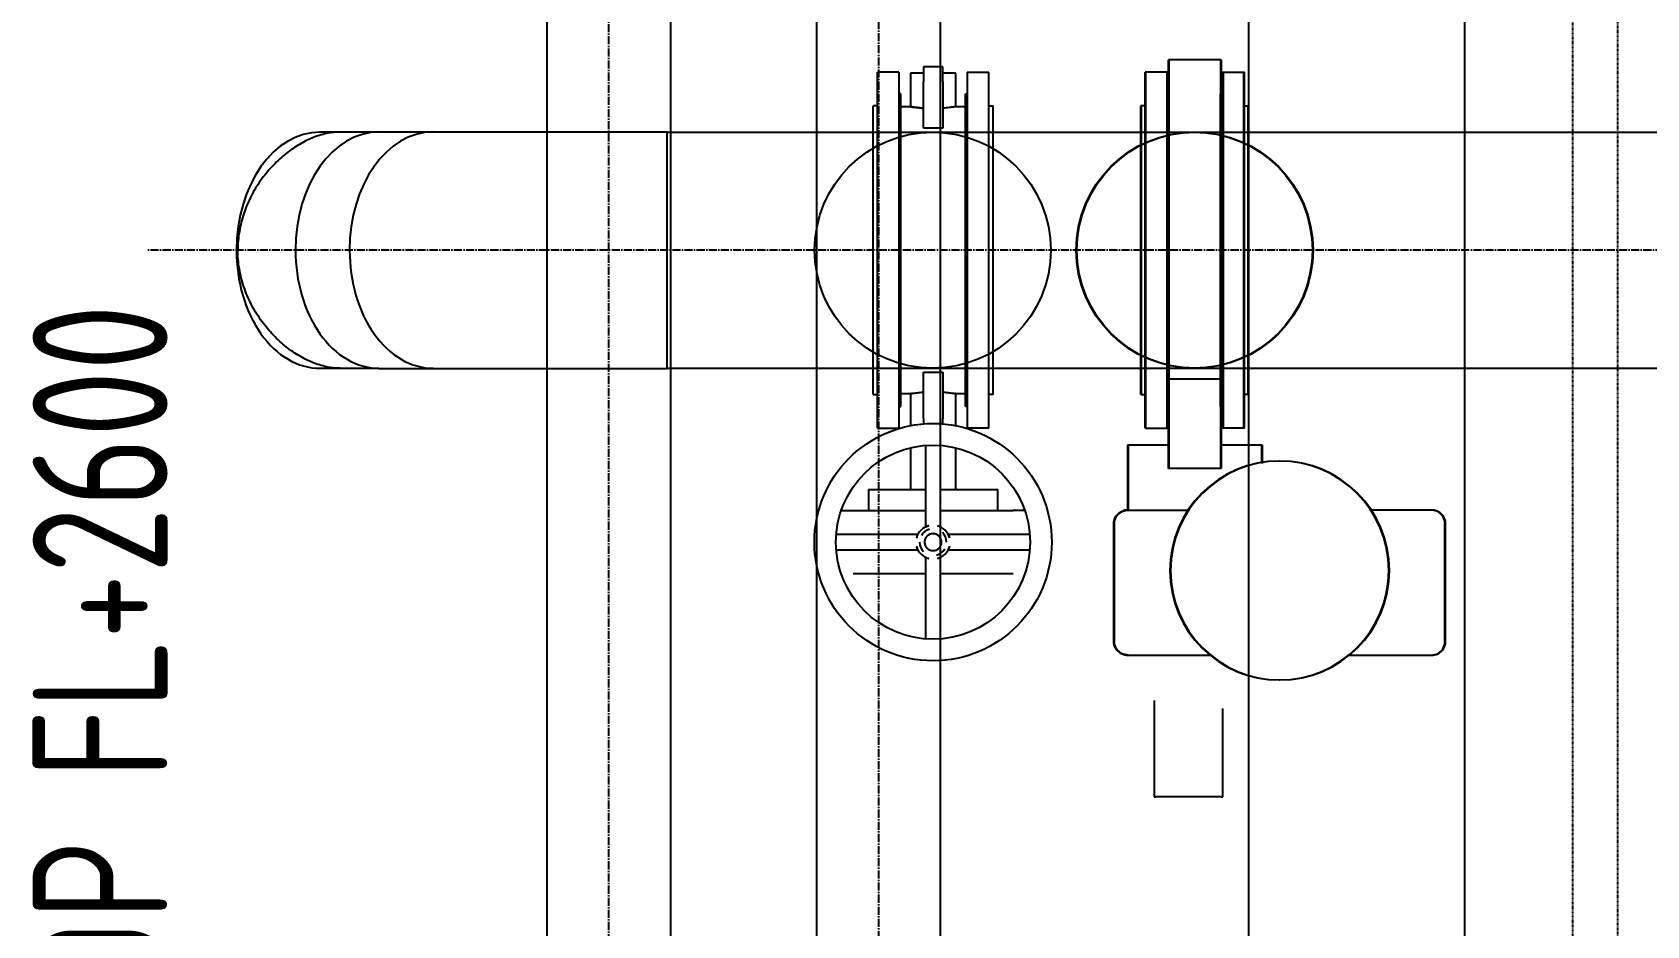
# Model space of a CAD drawing. Extents: x -76427 to 292734, y -42117 to 131250.
# Drawn here: x 10172 to 11669, y 5029 to 5857 of the extents above; entities that cross this region are included whole.
import ezdxf

# ---------------------------------------------------------------- set-up
doc = ezdxf.new("R2010")
doc.units = 0
doc.header["$LTSCALE"] = 10
doc.linetypes.add('XFM7P10PV$0$CENTER2', pattern=[1.125, 0.75, -0.125, 0.125, -0.125])
doc.linetypes.add('XFM7P10PV$0$Dashed', pattern=[2, 1, -1])
for name, color, linetype in [('XFM7P10PV$0$SUPPORT', 252, 'XFM7P10PV$0$Dashed'), ('XFM7P10PV$0$U-PCW-TXT', 252, 'Continuous'), ('XFM7P10PV$0$U-PV-CH-CENTER', 252, 'XFM7P10PV$0$CENTER2'), ('XFM7P10PV$0$U-PV-CHR', 252, 'Continuous'), ('XFM7P10PV$0$U-PV-CHS', 252, 'Continuous'), ('XFM7P10PV$0$U-PV-PIPE-CENTER', 252, 'XFM7P10PV$0$CENTER2'), ('XFM7P10PV$0$U-PV-PIPE-SUS', 252, 'Continuous'), ('XFM7P10PV-200K$0$U-PV-PIPE-SUS', 200, 'Continuous'), ('XFM7Q10PV-200K$0$PV-EQ(200K)', 22, 'Continuous')]:
    doc.layers.add(name, color=color, linetype=linetype)
doc.styles.add('XFM7P10PV$0$aa-txt', font='isocp.shx', dxfattribs={"bigfont": 'chineset'})

# ---------------------------------------------------------------- blocks, each defined once
blk = doc.blocks.new('XFM7Q10PV-200K')
at = {"layer": 'XFM7Q10PV-200K$0$PV-EQ(200K)', "color": 7}
blk.add_lwpolyline([(11300, 6709.4), (14950, 6709.4), (14950, 667.6), (11300, 667.6)], close=True, dxfattribs=at)
at = {"layer": 'XFM7Q10PV-200K$0$PV-EQ(200K)'}
blk.add_lwpolyline([(11500, 4082.4), (14750, 4082.4), (14750, 6332.4), (11500, 6332.4)], close=True, dxfattribs=at)
blk = doc.blocks.new('XFM7P10PV-200K$0$法蘭 - JIS 10K - 標準-V28-CHECK - FB2')
for p, q in [((21.6, 165), (1.6, 165)), ((1.6, -165), (1.6, 165)), ((21.6, 165), (21.6, -165)), ((1.6, 145), (0, 145)), ((0, 145), (0, -145)), ((25.6, 133.7), (21.6, 133.7)), ((25.6, 133.7), (25.6, -133.7)), ((21.6, -133.7), (25.6, -133.7)), ((0, -145), (1.6, -145)), ((1.6, -165), (21.6, -165))]:
    blk.add_line(p, q)
blk = doc.blocks.new('XFM7P10PV-200K')
at = {"layer": 'XFM7P10PV-200K$0$U-PV-PIPE-SUS'}
for p, q in [((11274.5, 5831.9, 0), (11226.2, 5831.9, 0)), ((11226.2, 5536.2, 0), (11226.2, 5831.9, 0)), ((11274.5, 5831.9, 0), (11274.5, 5536.2, 0)), ((11063.5, 5764.9), (12815.6, 5764.9, 0)), ((12815.6, 5545.8, 0), (11063.5, 5545.8)), ((11226.2, 5453, 0), (11226.2, 5536.2, 0)), ((11226.2, 5536.2, 0), (11274.5, 5536.2, 0)), ((11274.5, 5536.2, 0), (11274.5, 5453, 0)), ((11226.2, 5474.6, 0), (11188.1, 5474.6, 0)), ((11188.1, 5474.6, 0), (11188.1, 5414.4, 0)), ((11312.6, 5474.6, 0), (11274.5, 5474.6, 0)), ((11312.6, 5457.7, 0), (11312.6, 5474.6, 0)), ((11274.5, 5453, 0), (11226.2, 5453, 0)), ((11188.1, 5414.4, 0), (11245.1, 5414.4, 0)), ((11469.7, 5414.4, 0), (11412.8, 5414.4, 0)), ((11175.4, 5292.7, 0), (11175.4, 5401.7, 0)), ((11482.4, 5292.7, 0), (11482.4, 5401.7, 0)), ((11188.1, 5280, 0), (11265.8, 5280, 0)), ((11392.1, 5280, 0), (11469.7, 5280, 0))]:
    blk.add_line(p, q, dxfattribs=at)
at = {"layer": 'XFM7P10PV-200K$0$U-PV-PIPE-SUS', "color": 8}
blk.add_circle((11250, 5655.4, 0), 109.5, dxfattribs=at)
at = {"layer": 'XFM7P10PV-200K$0$U-PV-PIPE-SUS'}
for start, end in [(0, 180), (180, 0)]:
    blk.add_arc((11328.9, 5358.4, 0), 101.5, start, end, dxfattribs=at)
for points, knots in [([(11175.4, 5401.7, 0), (11175.4, 5402.8, 0), (11175.6, 5404.5, 0), (11176.4, 5406.6, 0), (11177.1, 5408.1, 0), (11177.9, 5409.2, 0), (11178.6, 5410.1, 0), (11179.3, 5410.9, 0), (11180.4, 5411.8, 0), (11181.5, 5412.6, 0), (11182.5, 5413.1, 0), (11183.5, 5413.5, 0), (11185.4, 5414.2, 0), (11187, 5414.4, 0), (11188.1, 5414.4, 0)], [0, 0, 0, 0, 0.166667, 0.25, 0.333333, 0.416667, 0.458333, 0.5, 0.583333, 0.666667, 0.708333, 0.75, 0.833333, 1, 1, 1, 1]), ([(11482.4, 5401.7, 0), (11482.4, 5402.8, 0), (11482.2, 5404.5, 0), (11481.5, 5406.6, 0), (11480.8, 5408.1, 0), (11480, 5409.2, 0), (11479.3, 5410.1, 0), (11478.5, 5410.9, 0), (11477.5, 5411.8, 0), (11476.3, 5412.6, 0), (11475.4, 5413.1, 0), (11474.3, 5413.5, 0), (11472.5, 5414.2, 0), (11470.9, 5414.4, 0), (11469.7, 5414.4, 0)], [0, 0, 0, 0, 0.166667, 0.25, 0.333333, 0.416667, 0.458333, 0.5, 0.583333, 0.666667, 0.708333, 0.75, 0.833333, 1, 1, 1, 1]), ([(11188.1, 5280, 0), (11187, 5280, 0), (11185.4, 5280.2, 0), (11183.3, 5280.9, 0), (11182, 5281.5, 0), (11181.1, 5282.1, 0), (11180.2, 5282.8, 0), (11179.3, 5283.5, 0), (11178.6, 5284.3, 0), (11177.9, 5285.2, 0), (11177.1, 5286.3, 0), (11176.4, 5287.8, 0), (11175.6, 5289.9, 0), (11175.4, 5291.6, 0), (11175.4, 5292.7, 0)], [0, 0, 0, 0, 0.166667, 0.25, 0.333333, 0.375, 0.416667, 0.5, 0.541667, 0.583333, 0.666667, 0.75, 0.833333, 1, 1, 1, 1]), ([(11469.7, 5280, 0), (11470.9, 5280, 0), (11472.5, 5280.2, 0), (11474.6, 5280.9, 0), (11475.9, 5281.5, 0), (11476.8, 5282.1, 0), (11477.7, 5282.8, 0), (11478.5, 5283.5, 0), (11479.3, 5284.3, 0), (11480, 5285.2, 0), (11480.8, 5286.3, 0), (11481.5, 5287.8, 0), (11482.2, 5289.9, 0), (11482.4, 5291.6, 0), (11482.4, 5292.7, 0)], [0, 0, 0, 0, 0.166667, 0.25, 0.333333, 0.375, 0.416667, 0.5, 0.541667, 0.583333, 0.666667, 0.75, 0.833333, 1, 1, 1, 1])]:
    blk.add_open_spline(points, degree=3, knots=knots, dxfattribs=at)
for points in [[(11188.1, 5414.4, 0), (11187, 5414.4, 0), (11185.9, 5414.2, 0), (11184.8, 5414, 0)], [(11473, 5414, 0), (11471.9, 5414.2, 0), (11470.8, 5414.4, 0), (11469.7, 5414.4, 0)], [(11184.8, 5280.4, 0), (11185.9, 5280.1, 0), (11187, 5280, 0), (11188.1, 5280, 0)], [(11469.7, 5280, 0), (11470.8, 5280, 0), (11471.9, 5280.1, 0), (11473, 5280.4, 0)]]:
    blk.add_open_spline(points, degree=3, dxfattribs=at)
at = {"layer": 'XFM7P10PV-200K$0$U-PV-PIPE-SUS', "rotation": 180}
blk.add_blockref('XFM7P10PV-200K$0$法蘭 - JIS 10K - 標準-V28-CHECK - FB2', (11226.2, 5655.4, 0), dxfattribs=at)
at = {"layer": 'XFM7P10PV-200K$0$U-PV-PIPE-SUS', "xscale": -1, "rotation": 180}
blk.add_blockref('XFM7P10PV-200K$0$法蘭 - JIS 10K - 標準-V28-CHECK - FB2', (11274.5, 5655.4, 0), dxfattribs=at)
blk = doc.blocks.new('XFM7P10PV$0$法蘭 - JIS 10K - 標準-V28-CHECK - FB2')
for p, q in [((21.6, 165), (1.6, 165)), ((1.6, -165), (1.6, 165)), ((21.6, 165), (21.6, -165)), ((1.6, 145), (0, 145)), ((0, 145), (0, -145)), ((25.6, 133.7), (21.6, 133.7)), ((25.6, 133.7), (25.6, -133.7)), ((21.6, -133.7), (25.6, -133.7)), ((0, -145), (1.6, -145)), ((1.6, -165), (21.6, -165))]:
    blk.add_line(p, q)
blk = doc.blocks.new('XFM7P10PV$0$A$C34b3aeec')
at = {"layer": 'XFM7P10PV$0$U-PV-PIPE-CENTER'}
blk.add_line((219.4, 0), (-2536.8, 0), dxfattribs=at)
at = {"layer": 'XFM7P10PV$0$U-PV-PIPE-SUS'}
for p, q in [((-1798.7, 170), (-1816.7, 170)), ((-1816.7, 170), (-1816.7, 156)), ((-1798.7, 156), (-1798.7, 170)), ((-1541.1, 176.5, 0), (-1589.4, 176.5, 0)), ((-1589.4, -119.2, 0), (-1589.4, 176.5, 0)), ((-1541.1, 176.5, 0), (-1541.1, -119.2, 0)), ((-1828.7, 164), (-1828.7, 133)), ((-1816.7, 164), (-1828.7, 164)), ((-1816.7, 113.1), (-1816.7, 156)), ((-1786.7, 164), (-1798.7, 164)), ((-1798.7, 156), (-1798.7, 113.1)), ((-1786.7, 133), (-1786.7, 164)), ((-1828.7, 133), (-1837.7, 133)), ((-1837.7, -133), (-1837.7, 133)), ((-1777.7, 133), (-1786.7, 133)), ((-1777.7, 133), (-1777.7, -133)), ((-2357.2, 109.5), (-2376, 109.5)), ((-2321.3, 109.5), (-2357.2, 109.5)), ((-2271.1, 109.5), (-2321.3, 109.5)), ((-2054.3, 109.5), (-2271.1, 109.5)), ((-2054.3, -109.6), (-2054.3, 109.5)), ((-2054.3, 109.5), (0, 109.5, 0)), ((-1798.7, 113.1), (-1816.7, 113.1)), ((-2376, -109.5), (-2357.2, -109.5)), ((-2357.2, -109.5), (-2321.3, -109.5)), ((-2321.3, -109.6), (-2271.1, -109.6)), ((-2271.1, -109.6), (-2054.3, -109.6)), ((0, -109.6, 0), (-2054.3, -109.6)), ((-1816.7, -113.1), (-1798.7, -113.1)), ((-1816.7, -156), (-1816.7, -113.1)), ((-1798.7, -113.1), (-1798.7, -156)), ((-1589.4, -202.4, 0), (-1589.4, -119.2, 0)), ((-1589.4, -119.2, 0), (-1541.1, -119.2, 0)), ((-1541.1, -119.2, 0), (-1541.1, -202.4, 0)), ((-1837.7, -133), (-1828.7, -133)), ((-1828.7, -133), (-1828.7, -162.8)), ((-1786.7, -133), (-1777.7, -133)), ((-1786.7, -162.8), (-1786.7, -133)), ((-1816.7, -156), (-1816.7, -161.1)), ((-1798.7, -161.1), (-1798.7, -156)), ((-1828.7, -183.2), (-1828.7, -222)), ((-1814.7, -181), (-1814.7, -256.6)), ((-1800.7, -256.6), (-1800.7, -181)), ((-1786.7, -222), (-1786.7, -183.2)), ((-1589.4, -180.8, 0), (-1627.5, -180.8, 0)), ((-1627.5, -180.8, 0), (-1627.5, -241, 0)), ((-1503, -180.8, 0), (-1541.1, -180.8, 0)), ((-1503, -197.6, 0), (-1503, -180.8, 0)), ((-1541.1, -202.4, 0), (-1589.4, -202.4, 0)), ((-1867.5, -222), (-1867.5, -241.5)), ((-1867.5, -222), (-1814.7, -222)), ((-1800.7, -222), (-1747.8, -222)), ((-1747.8, -241.5), (-1747.8, -222)), ((-1892.8, -241.5), (-1814.6, -241.5)), ((-1800.7, -241.5), (-1733.4, -241.5)), ((-1722.6, -241.5), (-1733.4, -241.5)), ((-1640.2, -362.7, 0), (-1640.2, -253.7, 0)), ((-1627.5, -241, 0), (-1570.5, -241, 0)), ((-1345.9, -241, 0), (-1402.8, -241, 0)), ((-1333.2, -362.7, 0), (-1333.2, -253.7, 0)), ((-1821.8, -263.7), (-1897.4, -263.7)), ((-1815.3, -268.8), (-1815.4, -269.1)), ((-1815.4, -269.1), (-1815.4, -269.4)), ((-1815.2, -268.5), (-1815.3, -268.8)), ((-1815.1, -268.2), (-1815.2, -268.5)), ((-1815, -267.9), (-1815.1, -268.2)), ((-1814.9, -267.6), (-1815, -267.9)), ((-1814.8, -267.3), (-1814.9, -267.6)), ((-1814.6, -267), (-1814.8, -267.3)), ((-1814.5, -266.8), (-1814.6, -267)), ((-1814.3, -266.5), (-1814.5, -266.8)), ((-1814.1, -266.2), (-1814.3, -266.5)), ((-1814, -266), (-1814.1, -266.2)), ((-1813.8, -265.7), (-1814, -266)), ((-1813.5, -265.5), (-1813.8, -265.7)), ((-1813.3, -265.3), (-1813.5, -265.5)), ((-1813.1, -265), (-1813.3, -265.3)), ((-1812.9, -264.8), (-1813.1, -265)), ((-1812.6, -264.6), (-1812.9, -264.8)), ((-1812.4, -264.4), (-1812.6, -264.6)), ((-1812.1, -264.3), (-1812.4, -264.4)), ((-1811.9, -264.1), (-1812.1, -264.3)), ((-1811.6, -263.9), (-1811.9, -264.1)), ((-1811.3, -263.8), (-1811.6, -263.9)), ((-1811, -263.6), (-1811.3, -263.8)), ((-1810.8, -263.5), (-1811, -263.6)), ((-1810.5, -263.4), (-1810.8, -263.5)), ((-1810.2, -263.3), (-1810.5, -263.4)), ((-1809.9, -263.2), (-1810.2, -263.3)), ((-1809.6, -263.1), (-1809.9, -263.2)), ((-1809.3, -263), (-1809.6, -263.1)), ((-1808.9, -263), (-1809.3, -263)), ((-1808.6, -262.9), (-1808.9, -263)), ((-1808.3, -262.9), (-1808.6, -262.9)), ((-1808, -262.9), (-1808.3, -262.9)), ((-1807.7, -262.9), (-1808, -262.9)), ((-1807.5, -262.9), (-1807.7, -262.9)), ((-1807.2, -262.9), (-1807.5, -262.9)), ((-1806.9, -262.9), (-1807.2, -262.9)), ((-1806.6, -263), (-1806.9, -262.9)), ((-1806.3, -263), (-1806.6, -263)), ((-1806, -263.1), (-1806.3, -263)), ((-1805.6, -263.1), (-1806, -263.1)), ((-1805.3, -263.2), (-1805.6, -263.1)), ((-1805, -263.3), (-1805.3, -263.2)), ((-1804.8, -263.4), (-1805, -263.3)), ((-1804.5, -263.6), (-1804.8, -263.4)), ((-1804.2, -263.7), (-1804.5, -263.6)), ((-1803.9, -263.8), (-1804.2, -263.7)), ((-1803.6, -264), (-1803.9, -263.8)), ((-1803.4, -264.2), (-1803.6, -264)), ((-1803.1, -264.3), (-1803.4, -264.2)), ((-1802.8, -264.5), (-1803.1, -264.3)), ((-1802.6, -264.7), (-1802.8, -264.5)), ((-1802.4, -264.9), (-1802.6, -264.7)), ((-1802.1, -265.2), (-1802.4, -264.9)), ((-1801.9, -265.4), (-1802.1, -265.2)), ((-1801.7, -265.6), (-1801.9, -265.4)), ((-1801.5, -265.9), (-1801.7, -265.6)), ((-1801.3, -266.1), (-1801.5, -265.9)), ((-1801.1, -266.4), (-1801.3, -266.1)), ((-1801, -266.6), (-1801.1, -266.4)), ((-1800.8, -266.9), (-1801, -266.6)), ((-1800.7, -267.2), (-1800.8, -266.9)), ((-1800.5, -267.5), (-1800.7, -267.2)), ((-1800.4, -267.8), (-1800.5, -267.5)), ((-1800.3, -268.1), (-1800.4, -267.8)), ((-1800.2, -268.4), (-1800.3, -268.1)), ((-1800.1, -268.7), (-1800.2, -268.4)), ((-1800, -269), (-1800.1, -268.7)), ((-1800, -269.3), (-1800, -269)), ((-1799.9, -269.6), (-1800, -269.3)), ((-1718, -263.7), (-1793.6, -263.7)), ((-1897.4, -277.7), (-1821.8, -277.7)), ((-1815.5, -270), (-1815.6, -270.4)), ((-1815.6, -270.4), (-1815.6, -270.7)), ((-1815.6, -270.7), (-1815.6, -271)), ((-1815.6, -271), (-1815.5, -271.3)), ((-1815.4, -269.4), (-1815.5, -269.7)), ((-1815.5, -269.7), (-1815.5, -270)), ((-1815.5, -271.3), (-1815.5, -271.6)), ((-1815.5, -271.6), (-1815.5, -271.9)), ((-1815.5, -271.9), (-1815.4, -272.2)), ((-1815.4, -272.2), (-1815.4, -272.5)), ((-1815.4, -272.5), (-1815.3, -272.8)), ((-1815.3, -272.8), (-1815.2, -273.1)), ((-1815.2, -273.1), (-1815.1, -273.4)), ((-1815.1, -273.4), (-1815, -273.7)), ((-1815, -273.7), (-1814.8, -274)), ((-1814.8, -274), (-1814.7, -274.3)), ((-1814.7, -274.3), (-1814.6, -274.6)), ((-1814.6, -274.6), (-1814.4, -274.9)), ((-1814.4, -274.9), (-1814.2, -275.1)), ((-1814.2, -275.1), (-1814.1, -275.4)), ((-1814.1, -275.4), (-1813.9, -275.6)), ((-1813.9, -275.6), (-1813.7, -275.9)), ((-1813.7, -275.9), (-1813.5, -276.1)), ((-1813.5, -276.1), (-1813.2, -276.3)), ((-1813.2, -276.3), (-1813, -276.6)), ((-1813, -276.6), (-1812.8, -276.8)), ((-1812.8, -276.8), (-1812.5, -277)), ((-1812.5, -277), (-1812.3, -277.2)), ((-1812.3, -277.2), (-1812, -277.3)), ((-1812, -277.3), (-1811.7, -277.5)), ((-1811.7, -277.5), (-1811.5, -277.7)), ((-1811.5, -277.7), (-1811.2, -277.8)), ((-1811.2, -277.8), (-1810.9, -277.9)), ((-1810.9, -277.9), (-1810.6, -278.1)), ((-1810.6, -278.1), (-1810.3, -278.2)), ((-1810.3, -278.2), (-1810, -278.3)), ((-1810, -278.3), (-1809.7, -278.4)), ((-1809.7, -278.4), (-1809.4, -278.4)), ((-1809.4, -278.4), (-1809.1, -278.5)), ((-1809.1, -278.5), (-1808.8, -278.5)), ((-1808.8, -278.5), (-1808.5, -278.6)), ((-1808.5, -278.6), (-1808.2, -278.6)), ((-1808.2, -278.6), (-1807.9, -278.6)), ((-1807.9, -278.6), (-1807.7, -278.6)), ((-1807.7, -278.6), (-1807.4, -278.6)), ((-1807.4, -278.6), (-1807.1, -278.6)), ((-1807.1, -278.6), (-1806.7, -278.6)), ((-1806.7, -278.6), (-1806.4, -278.5)), ((-1806.4, -278.5), (-1806.1, -278.5)), ((-1806.1, -278.5), (-1805.8, -278.4)), ((-1805.8, -278.4), (-1805.5, -278.3)), ((-1805.5, -278.3), (-1805.2, -278.2)), ((-1805.2, -278.2), (-1804.9, -278.1)), ((-1804.9, -278.1), (-1804.6, -278)), ((-1804.6, -278), (-1804.3, -277.9)), ((-1804.3, -277.9), (-1804, -277.7)), ((-1804, -277.7), (-1803.8, -277.6)), ((-1803.8, -277.6), (-1803.5, -277.4)), ((-1803.5, -277.4), (-1803.2, -277.2)), ((-1803.2, -277.2), (-1803, -277.1)), ((-1803, -277.1), (-1802.7, -276.9)), ((-1802.7, -276.9), (-1802.5, -276.7)), ((-1802.5, -276.7), (-1802.3, -276.5)), ((-1802.3, -276.5), (-1802, -276.2)), ((-1802, -276.2), (-1801.8, -276)), ((-1801.8, -276), (-1801.6, -275.8)), ((-1801.6, -275.8), (-1801.4, -275.5)), ((-1801.4, -275.5), (-1801.2, -275.3)), ((-1801.2, -275.3), (-1801.1, -275)), ((-1801.1, -275), (-1800.9, -274.7)), ((-1800.9, -274.7), (-1800.7, -274.5)), ((-1800.7, -274.5), (-1800.6, -274.2)), ((-1800.6, -274.2), (-1800.5, -273.9)), ((-1800.5, -273.9), (-1800.3, -273.6)), ((-1800.3, -273.6), (-1800.2, -273.3)), ((-1800.2, -273.3), (-1800.1, -273)), ((-1800.1, -272.7), (-1800, -272.4)), ((-1800.1, -273), (-1800.1, -272.7)), ((-1800, -272.4), (-1799.9, -272.1)), ((-1799.9, -269.9), (-1799.9, -269.6)), ((-1799.8, -270.2), (-1799.9, -269.9)), ((-1799.9, -271.8), (-1799.8, -271.5)), ((-1799.9, -272.1), (-1799.9, -271.8)), ((-1799.8, -270.5), (-1799.8, -270.2)), ((-1799.8, -270.8), (-1799.8, -270.5)), ((-1799.8, -271.1), (-1799.8, -270.8)), ((-1799.8, -271.5), (-1799.8, -271.1)), ((-1793.6, -277.7), (-1718, -277.7)), ((-1814.7, -284.9), (-1814.7, -360.5)), ((-1800.7, -360.5), (-1800.7, -284.9)), ((-1814.6, -300), (-1881.9, -300)), ((-1733.4, -300), (-1800.7, -300)), ((-1627.5, -375.4, 0), (-1549.8, -375.4, 0)), ((-1423.5, -375.4, 0), (-1345.9, -375.4, 0))]:
    blk.add_line(p, q, dxfattribs=at)
at = {"layer": 'XFM7P10PV$0$U-PV-PIPE-SUS', "color": 8}
for centre in [(-1808, 0, 0), (-1565.6, 0, 0)]:
    blk.add_circle(centre, 109.5, dxfattribs=at)
at = {"layer": 'XFM7P10PV$0$U-PV-PIPE-SUS'}
for radius in [110, 90, 90]:
    blk.add_circle((-1807.7, -270.7), radius, dxfattribs=at)
for centre, radius, start, end in [((-1486.7, -297, 0), 101.5, 0, 180), ((-1807.7, -270.7), 15.8, 104.7125, 165.2875), ((-1807.7, -270.7), 12.5, 105, 150), ((-1807.7, -270.7), 7.88, 90, 270), ((-1807.7, -270.7), 7.88, 270, 90), ((-1807.7, -270.7), 15.7, 14.7125, 75.2875), ((-1807.7, -270.7), 12.5, 0, 45), ((-1807.7, -270.7), 15.8, 194.7125, 255.2875), ((-1807.7, -270.7), 12.5, 180, 225), ((-1807.7, -270.7), 12.5, 285, 330), ((-1807.7, -270.7), 15.7, 284.7125, 345.2875), ((-1486.7, -297, 0), 101.5, 180, 0)]:
    blk.add_arc(centre, radius, start, end, dxfattribs=at)
for centre, major_axis, start_param, end_param in [((-2376, 0), (0, 109.5), 0, 1.570796), ((-2321.3, 0), (0, 109.6), 0, 1.570796), ((-2271.1, 0), (0, 109.6), 0, 1.570796), ((-2376, 0), (0, 109.5), 1.570796, 3.141593), ((-2321.3, 0), (0, 109.5), 1.570796, 3.141593), ((-2271.1, 0), (0, 109.5), 1.570796, 3.141593)]:
    blk.add_ellipse(centre, major_axis=major_axis, ratio=0.707107, start_param=start_param, end_param=end_param, dxfattribs=at)
for points, knots in [([(-1816.7, 131.6), (-1818.1, 131.7), (-1820.8, 132), (-1824.8, 132.4), (-1827.9, 132.9), (-1828.7, 133), (-1828.7, 133)], [0, 0, 0, 0, 0.2, 0.4, 0.7, 1, 1, 1, 1]), ([(-1828.7, 133), (-1828.7, 133), (-1828.3, 132.9), (-1826.5, 132.7), (-1822.7, 132.2), (-1818.9, 131.8), (-1816.7, 131.6)], [0, 0, 0, 0, 0.2, 0.4, 0.7, 1, 1, 1, 1]), ([(-1786.7, 133), (-1786.7, 133), (-1787, 132.9), (-1788.9, 132.7), (-1792.6, 132.2), (-1796.5, 131.8), (-1798.7, 131.6)], [0, 0, 0, 0, 0.2, 0.4, 0.7, 1, 1, 1, 1]), ([(-2357.2, -109.5), (-2361.3, -109.5), (-2369.8, -108.6), (-2383, -104.5), (-2396.2, -97.8), (-2408.9, -88.8), (-2420.7, -77.7), (-2429.5, -66.9), (-2435.7, -57.5), (-2441.3, -47.5), (-2446.9, -34.3), (-2451.2, -17.4), (-2452.2, -5.8), (-2452.2, 0)], [0, 0, 0, 0, 0.1, 0.2, 0.3, 0.4, 0.5, 0.6, 0.65, 0.7, 0.8, 0.9, 1, 1, 1, 1]), ([(-1828.7, -133), (-1828.7, -133), (-1828.3, -132.9), (-1826.5, -132.7), (-1822.7, -132.2), (-1818.9, -131.8), (-1816.7, -131.6)], [0, 0, 0, 0, 0.2, 0.4, 0.7, 1, 1, 1, 1]), ([(-1798.7, -131.6), (-1797.2, -131.7), (-1794.6, -132), (-1790.6, -132.4), (-1787.5, -132.9), (-1786.7, -133), (-1786.7, -133)], [0, 0, 0, 0, 0.2, 0.4, 0.7, 1, 1, 1, 1]), ([(-1640.2, -253.7, 0), (-1640.2, -252.6, 0), (-1640, -250.9, 0), (-1639.2, -248.8, 0), (-1638.5, -247.3, 0), (-1637.7, -246.2, 0), (-1637, -245.3, 0), (-1636.3, -244.5, 0), (-1635.2, -243.6, 0), (-1634.1, -242.8, 0), (-1633.1, -242.3, 0), (-1632.1, -241.8, 0), (-1630.2, -241.2, 0), (-1628.6, -241, 0), (-1627.5, -241, 0)], [0, 0, 0, 0, 0.166667, 0.25, 0.333333, 0.416667, 0.458333, 0.5, 0.583333, 0.666667, 0.708333, 0.75, 0.833333, 1, 1, 1, 1]), ([(-1333.2, -253.7, 0), (-1333.2, -252.6, 0), (-1333.4, -250.9, 0), (-1334.1, -248.8, 0), (-1334.8, -247.3, 0), (-1335.6, -246.2, 0), (-1336.3, -245.3, 0), (-1337.1, -244.5, 0), (-1338.1, -243.6, 0), (-1339.3, -242.8, 0), (-1340.2, -242.3, 0), (-1341.3, -241.8, 0), (-1343.1, -241.2, 0), (-1344.7, -241, 0), (-1345.9, -241, 0)], [0, 0, 0, 0, 0.166667, 0.25, 0.333333, 0.416667, 0.458333, 0.5, 0.583333, 0.666667, 0.708333, 0.75, 0.833333, 1, 1, 1, 1]), ([(-1822.9, -266.7), (-1822.9, -266.5), (-1822.7, -266.1), (-1822.6, -265.6), (-1822.4, -265.2), (-1822.3, -264.9), (-1822.2, -264.6), (-1822.1, -264.4), (-1822, -264.2), (-1821.9, -264), (-1821.8, -263.8), (-1821.8, -263.7), (-1821.8, -263.7)], [0, 0, 0, 0, 0.142857, 0.285714, 0.357143, 0.428571, 0.5, 0.571429, 0.642857, 0.714286, 0.857143, 1, 1, 1, 1]), ([(-1814.7, -256.6), (-1814.7, -256.6), (-1814.6, -256.6), (-1814.4, -256.5), (-1814.2, -256.4), (-1814, -256.3), (-1813.8, -256.2), (-1813.5, -256.1), (-1813.3, -256), (-1812.9, -255.9), (-1812.4, -255.7), (-1811.9, -255.6), (-1811.7, -255.5)], [0, 0, 0, 0, 0.142857, 0.285714, 0.357143, 0.428571, 0.5, 0.571429, 0.642857, 0.714286, 0.857143, 1, 1, 1, 1]), ([(-1801.8, -256.1), (-1801.7, -256.2), (-1801.6, -256.2), (-1801.4, -256.3), (-1801.2, -256.4), (-1800.9, -256.5), (-1800.7, -256.6), (-1800.7, -256.6), (-1800.7, -256.6)], [0.4285714, 0.4285714, 0.4285714, 0.4285714, 0.5, 0.5714286, 0.6428571, 0.7142857, 0.8571429, 1, 1, 1, 1]), ([(-1793.6, -263.7), (-1793.6, -263.7), (-1793.6, -263.8), (-1793.5, -264), (-1793.4, -264.2), (-1793.3, -264.4), (-1793.2, -264.6), (-1793.1, -264.9), (-1793, -265.2), (-1792.8, -265.6), (-1792.6, -266.1), (-1792.5, -266.5), (-1792.5, -266.7)], [0, 0, 0, 0, 0.142857, 0.285714, 0.357143, 0.428571, 0.5, 0.571429, 0.642857, 0.714286, 0.857143, 1, 1, 1, 1]), ([(-1821.8, -277.7), (-1821.8, -277.7), (-1821.8, -277.7), (-1821.9, -277.5), (-1822, -277.3), (-1822.1, -277.1), (-1822.2, -276.9), (-1822.3, -276.6), (-1822.4, -276.3), (-1822.6, -275.9), (-1822.7, -275.4), (-1822.9, -275), (-1822.9, -274.7)], [0, 0, 0, 0, 0.142857, 0.285714, 0.357143, 0.428571, 0.5, 0.571429, 0.642857, 0.714286, 0.857143, 1, 1, 1, 1]), ([(-1792.5, -274.7), (-1792.5, -275), (-1792.6, -275.4), (-1792.8, -275.9), (-1793, -276.3), (-1793.1, -276.6), (-1793.2, -276.9), (-1793.3, -277.1), (-1793.4, -277.3), (-1793.5, -277.5), (-1793.6, -277.7), (-1793.6, -277.7), (-1793.6, -277.7)], [0, 0, 0, 0, 0.142857, 0.285714, 0.357143, 0.428571, 0.5, 0.571429, 0.642857, 0.714286, 0.857143, 1, 1, 1, 1]), ([(-1813.5, -285.4), (-1813.6, -285.3), (-1813.8, -285.3), (-1814, -285.2), (-1814.2, -285.1), (-1814.4, -285), (-1814.6, -284.9), (-1814.7, -284.9), (-1814.7, -284.9)], [0.4285714, 0.4285714, 0.4285714, 0.4285714, 0.5, 0.5714286, 0.6428571, 0.7142857, 0.8571429, 1, 1, 1, 1]), ([(-1800.7, -284.9), (-1800.7, -284.9), (-1800.7, -284.9), (-1800.9, -285), (-1801.2, -285.1), (-1801.4, -285.2), (-1801.6, -285.3), (-1801.8, -285.4), (-1802.1, -285.5), (-1802.5, -285.6), (-1803, -285.8), (-1803.5, -285.9), (-1803.7, -286)], [0, 0, 0, 0, 0.142857, 0.285714, 0.357143, 0.428571, 0.5, 0.571429, 0.642857, 0.714286, 0.857143, 1, 1, 1, 1]), ([(-1627.5, -375.4, 0), (-1628.6, -375.4, 0), (-1630.2, -375.2, 0), (-1632.3, -374.5, 0), (-1633.6, -373.9, 0), (-1634.5, -373.3, 0), (-1635.4, -372.6, 0), (-1636.3, -371.9, 0), (-1637, -371.1, 0), (-1637.7, -370.2, 0), (-1638.5, -369.1, 0), (-1639.2, -367.6, 0), (-1640, -365.5, 0), (-1640.2, -363.8, 0), (-1640.2, -362.7, 0)], [0, 0, 0, 0, 0.166667, 0.25, 0.333333, 0.375, 0.416667, 0.5, 0.541667, 0.583333, 0.666667, 0.75, 0.833333, 1, 1, 1, 1]), ([(-1345.9, -375.4, 0), (-1344.7, -375.4, 0), (-1343.1, -375.2, 0), (-1341, -374.5, 0), (-1339.7, -373.9, 0), (-1338.8, -373.3, 0), (-1337.9, -372.6, 0), (-1337.1, -371.9, 0), (-1336.3, -371.1, 0), (-1335.6, -370.2, 0), (-1334.8, -369.1, 0), (-1334.1, -367.6, 0), (-1333.4, -365.5, 0), (-1333.2, -363.8, 0), (-1333.2, -362.7, 0)], [0, 0, 0, 0, 0.166667, 0.25, 0.333333, 0.375, 0.416667, 0.5, 0.541667, 0.583333, 0.666667, 0.75, 0.833333, 1, 1, 1, 1])]:
    blk.add_open_spline(points, degree=3, knots=knots, dxfattribs=at)
for points in [[(-2357.2, 109.5), (-2361.3, 109.5), (-2369.8, 108.6), (-2383, 104.5), (-2396.2, 97.8), (-2408.9, 88.8), (-2420.7, 77.7), (-2431.3, 64.8), (-2440.2, 50.2), (-2446.9, 34.3), (-2451.2, 17.4), (-2452.2, 5.8), (-2452.2, 0)], [(-1828.1, -132.9), (-1828.5, -133), (-1828.7, -133), (-1828.7, -133)], [(-1786.7, -133), (-1786.7, -133), (-1786.9, -133), (-1787.2, -132.9)], [(-1627.5, -241, 0), (-1628.6, -241, 0), (-1629.7, -241.1, 0), (-1630.8, -241.4, 0)], [(-1342.6, -241.4, 0), (-1343.7, -241.1, 0), (-1344.8, -241, 0), (-1345.9, -241, 0)], [(-1803.7, -255.5), (-1803.5, -255.6), (-1803.2, -255.6), (-1803, -255.7)], [(-1811.7, -286), (-1811.9, -285.9), (-1812.1, -285.9), (-1812.3, -285.8)], [(-1630.8, -375, 0), (-1629.7, -375.3, 0), (-1628.6, -375.4, 0), (-1627.5, -375.4, 0)], [(-1345.9, -375.4, 0), (-1344.8, -375.4, 0), (-1343.7, -375.3, 0), (-1342.6, -375, 0)]]:
    blk.add_open_spline(points, degree=3, dxfattribs=at)
at = {"layer": 'XFM7P10PV$0$U-PV-PIPE-SUS', "rotation": 180}
for p in [(-1837.7, 0), (-1589.4, 0, 0)]:
    blk.add_blockref('XFM7P10PV$0$法蘭 - JIS 10K - 標準-V28-CHECK - FB2', p, dxfattribs=at)
at = {"layer": 'XFM7P10PV$0$U-PV-PIPE-SUS', "xscale": -1, "rotation": 180}
for p in [(-1777.7, 0), (-1541.1, 0, 0)]:
    blk.add_blockref('XFM7P10PV$0$法蘭 - JIS 10K - 標準-V28-CHECK - FB2', p, dxfattribs=at)
blk = doc.blocks.new('XFM7P10PV')
at = {"layer": 'XFM7P10PV$0$SUPPORT', "color": 2, "ltscale": 0.05, "elevation": 0}
blk.add_lwpolyline([(11600.1, 3283.9), (11642.1, 3283.9), (11642.1, 6660.2), (11600.1, 6660.2)], close=True, dxfattribs=at)
at = {"layer": 'XFM7P10PV$0$U-PV-CH-CENTER'}
for p, q in [((10956.6, 7870.4), (10956.6, 2239.7)), ((10706.6, 7800), (10706.6, 2239.7))]:
    blk.add_line(p, q, dxfattribs=at)
at = {"layer": 'XFM7P10PV$0$U-PV-CHR'}
for p, q in [((10649.5, 2239.7), (10649.5, 7800)), ((10763.8, 7800), (10763.8, 2239.7))]:
    blk.add_line(p, q, dxfattribs=at)
at = {"layer": 'XFM7P10PV$0$U-PV-CHS'}
for p, q in [((10899.5, 2239.7), (10899.5, 7870.4)), ((11013.8, 7870.4), (11013.8, 2239.7))]:
    blk.add_line(p, q, dxfattribs=at)
at = {"layer": 'XFM7P10PV$0$U-PV-PIPE-SUS'}
for p, q in [((11212.3, 5238, 0), (11212.3, 5148.4, 0)), ((11275.8, 5148.4, 0), (11275.8, 5230.4, 0)), ((11275.8, 5148.4, 0), (11212.3, 5148.4, 0)), ((11212.3, 5148.4, 0), (11213.4, 5148.4, 0)), ((11274.7, 5148.4, 0), (11275.8, 5148.4, 0))]:
    blk.add_line(p, q, dxfattribs=at)
blk.add_blockref('XFM7P10PV$0$A$C34b3aeec', (12815, 5655.4))
at = {"layer": 'XFM7P10PV$0$U-PCW-TXT', "style": 'XFM7P10PV$0$aa-txt', "width": 0.8}
blk.add_text('BOP FL+2600', height=125, rotation=90, dxfattribs=at).set_placement((10297.7, 4880.4, 0))

msp = doc.modelspace()

# ---------------------------------------------------------------- block references
for name in ['XFM7Q10PV-200K', 'XFM7P10PV', 'XFM7P10PV-200K']:
    msp.add_blockref(name, (0, 0))

doc.saveas('drawing.dxf')
